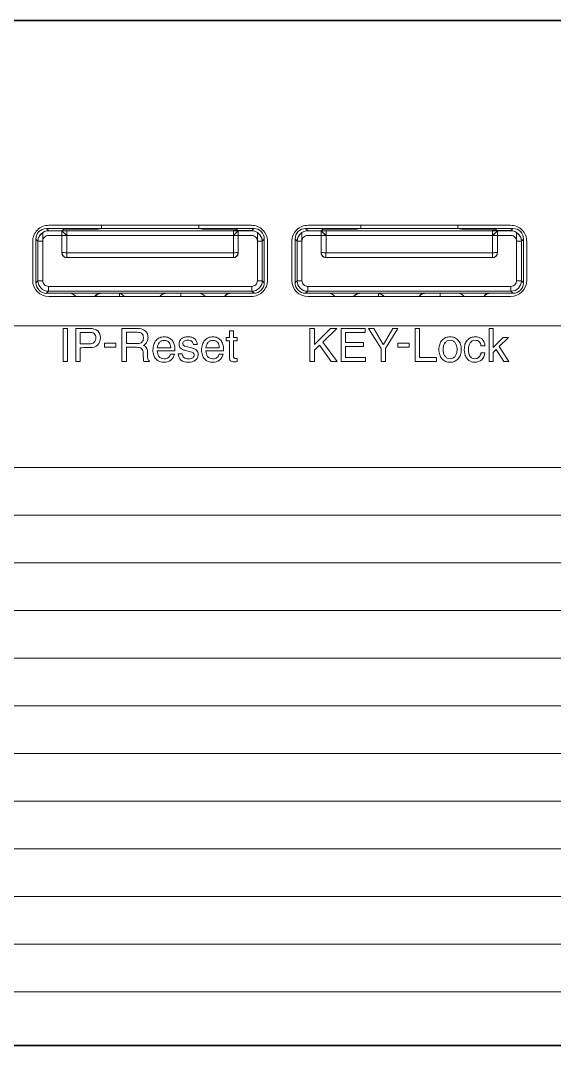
# Model space of a CAD drawing. Header units: millimetres. Extents: x -71336 to -33468, y -26189 to 22712.
# Drawn here: x -34185.9 to -34152.9, y -16503.1 to -16439.8 of the extents above; entities that cross this region are included whole.
import ezdxf

# ---------------------------------------------------------------- set-up
doc = ezdxf.new("R2010")
doc.units = ezdxf.units.MM
doc.layers.add('PDF3_Geometry', color=7, linetype='Continuous')
doc.layers.add('SC - Equipment', color=7, linetype='Continuous', lineweight=13)
doc.layers.add('SC - Rack Layout - U-guides and centreline', color=5, linetype='Continuous', lineweight=13, plot=False)
doc.styles.add('ARIAL', font='arial.ttf')

# ---------------------------------------------------------------- blocks, each defined once
blk = doc.blocks.new('*U252')
at = {"layer": 'SC - Rack Layout - U-guides and centreline', "ltscale": 5}
blk.add_lwpolyline([(-300, 0), (300, 0)], dxfattribs=at)
blk = doc.blocks.new('*U253')
at = {"layer": 'SC - Rack Layout - U-guides and centreline', "color": 0, "linetype": 'ByBlock', "lineweight": -2, "transparency": 16777216}
for p in [(0, 44.45), (0, 0)]:
    blk.add_blockref('*U252', p, dxfattribs=at)
blk = doc.blocks.new('*U270')
at = {"layer": 'SC - Equipment'}
blk.add_line((-245.364, 50.8), (244.4623, 50.8), dxfattribs=at)
at = {"ltscale": 5, "style": 'ARIAL', "flags": 1}
blk.add_attdef('UNITS', (470.5, 46), '', height=9.73997, dxfattribs=at)
blk = doc.blocks.new('LG CVCA')
at = {"layer": 'PDF3_Geometry', "lineweight": 35}
blk.add_lwpolyline([(241.499, 1.638, -0.41475), (239.861, 0), (-239.861, 0, -0.414753), (-241.499, 1.638), (-241.499, 61.681, -0.414378), (-239.861, 63.319), (239.861, 63.319, -0.414374), (241.499, 61.681)], format="xyb", close=True, dxfattribs=at)
at = {"layer": 'PDF3_Geometry', "lineweight": 9}
for points in [[(113.647, 50.669), (126.15, 50.668, -0.414957), (127.151, 49.67), (127.151, 47.269, -0.41428), (126.15, 46.268), (113.648, 46.268, -0.413728), (112.65, 47.27), (112.65, 49.671, -0.414409)], [(143.15, 49.671), (143.149, 47.269, -0.413728), (142.152, 46.268), (129.649, 46.269, -0.413728), (128.651, 47.27), (128.651, 49.671, -0.414409), (129.649, 50.669), (142.151, 50.669, -0.414409)], [(115.305, 46.268, 0.239359), (114.905, 46.47, -0.237805)], [(118.302, 46.268, 0.235371), (117.899, 46.47, -0.239359)], [(123.296, 46.268, 0.237805), (122.893, 46.47, -0.240929)], [(124.816, 46.462, 0.191568), (124.493, 46.269, -0.238126)], [(131.303, 46.268, 0.238435), (130.907, 46.47, -0.235371)], [(136.822, 46.462, 0.19639), (136.502, 46.269, -0.237805)], [(139.295, 46.268, 0.239359), (138.895, 46.47, -0.236895)], [(140.814, 46.462, 0.192988), (140.495, 46.269, -0.241834)]]:
    blk.add_lwpolyline(points, format="xyb", close=True, dxfattribs=at)
for points in [[(116.901, 50.669), (116.901, 50.47)], [(122.899, 50.669), (122.899, 50.47)], [(132.9, 50.669), (132.9, 50.47)], [(138.898, 50.669), (138.898, 50.47)], [(114.758, 50.027), (114.457, 50.328), (114.547, 50.418)], [(114.46, 49), (114.46, 50.328), (125.341, 50.328)], [(114.46, 50.027), (125.341, 50.027)], [(114.758, 50.027), (114.687, 50.101), (114.62, 50.168), (114.559, 50.227)], [(114.742, 50.342), (114.758, 50.328)], [(116.901, 50.47), (116.77, 50.444)], [(122.899, 50.47), (123.027, 50.444)], [(123.319, 50.432), (124.95, 50.432)], [(124.95, 50.432), (123.319, 50.432)], [(125.25, 50.418), (125.34, 50.328), (125.039, 50.027)], [(125.18, 50.168), (125.113, 50.101), (125.039, 50.027)], [(125.34, 50.044), (125.34, 50.029), (125.34, 50.027)], [(126.175, 50.043), (125.34, 50.043)], [(130.459, 50.043), (129.627, 50.043)], [(130.475, 50.31), (130.458, 50.328)], [(130.76, 50.027), (130.459, 50.328), (130.549, 50.418)], [(130.459, 50.044), (130.459, 50.029), (130.459, 50.027)], [(130.459, 50.027), (141.34, 50.027)], [(130.507, 50.277), (130.474, 50.311)], [(130.759, 50.027), (130.686, 50.101), (130.619, 50.168), (130.558, 50.227)], [(130.74, 50.342), (130.76, 50.328)], [(132.9, 50.47), (132.772, 50.444)], [(138.898, 50.47), (139.029, 50.444)], [(139.32, 50.432), (140.952, 50.432)], [(140.952, 50.432), (139.32, 50.432)], [(141.249, 50.418), (141.339, 50.328), (141.041, 50.027)], [(141.179, 50.168), (141.112, 50.101), (141.041, 50.027)], [(142.177, 50.043), (141.338, 50.043)], [(141.339, 50.044), (141.339, 50.029), (141.339, 50.027)], [(142.302, 50.47), (142.161, 50.328)], [(112.848, 47.118), (112.848, 49.819), (112.976, 49.693)], [(114.457, 49), (114.46, 49)], [(114.758, 48.858), (114.758, 48.971)], [(125.043, 48.858), (125.043, 48.762)], [(125.34, 49), (125.34, 49)], [(130.459, 49), (130.459, 49)], [(130.757, 48.763), (130.757, 48.858)], [(141.045, 48.858), (141.045, 48.762)], [(141.339, 49), (141.339, 49)], [(125.049, 48.669), (125.049, 48.671)], [(118.002, 46.443), (118.002, 46.269)], [(121.799, 46.268), (121.799, 46.47)], [(137.801, 46.268), (137.801, 46.47)], [(114.531, 44.29), (114.809, 44.29)], [(114.531, 42.25), (114.531, 44.289)], [(114.809, 44.29), (114.809, 42.25)], [(116.201, 44.29), (115.308, 44.29)], [(115.308, 44.29), (115.308, 42.25)], [(116.13, 44.054), (115.586, 44.054), (115.586, 43.345)], [(119.108, 44.29), (118.155, 44.29), (118.155, 42.25)], [(119.096, 44.058), (118.434, 44.058)], [(124.793, 43.735), (124.588, 43.735), (124.588, 43.531)], [(124.793, 44.152), (124.793, 43.734)], [(125.043, 44.152), (124.794, 44.152)], [(125.279, 43.735), (125.042, 43.735)], [(125.043, 43.735), (125.043, 44.152)], [(125.279, 43.531), (125.279, 43.735)], [(129.768, 44.29), (130.043, 44.29)], [(129.768, 42.25), (129.768, 44.289)], [(130.043, 44.29), (130.043, 43.3)], [(130.043, 43.3), (131.037, 44.289)], [(131.422, 44.29), (130.555, 43.458)], [(131.038, 44.29), (131.421, 44.29)], [(131.694, 44.29), (133.184, 44.29)], [(131.694, 42.25), (131.694, 44.289)], [(133.184, 44.047), (131.969, 44.047)], [(131.969, 44.047), (131.969, 43.423)], [(133.184, 44.29), (133.184, 44.047)], [(134.157, 43.064), (133.385, 44.289)], [(133.386, 44.29), (133.709, 44.29)], [(133.709, 44.29), (134.294, 43.3)], [(134.298, 43.3), (134.882, 44.289)], [(135.203, 44.29), (134.432, 43.061)], [(134.883, 44.29), (135.203, 44.29)], [(136.262, 44.29), (136.54, 44.29)], [(136.262, 42.25), (136.262, 44.289)], [(136.54, 44.29), (136.54, 42.493)], [(140.824, 44.29), (141.073, 44.29)], [(140.824, 42.25), (140.824, 44.289)], [(141.073, 44.29), (141.073, 43.114)], [(141.073, 43.114), (141.701, 43.735)], [(142.02, 43.735), (141.454, 43.184)], [(141.7, 43.735), (142.02, 43.735)], [(115.586, 43.346), (116.13, 43.346)], [(117.781, 43.132), (117.086, 43.132)], [(117.087, 43.389), (117.781, 43.389)], [(117.087, 43.132), (117.087, 43.389)], [(117.781, 43.389), (117.781, 43.132)], [(118.433, 43.13), (118.433, 42.25)], [(119.089, 43.13), (118.434, 43.13)], [(120.343, 43.106), (121.169, 43.106)], [(123.347, 43.106), (124.173, 43.106)], [(124.588, 43.531), (124.793, 43.531), (124.793, 42.552)], [(125.043, 42.552), (125.043, 43.532)], [(125.043, 43.531), (125.28, 43.531)], [(130.35, 43.258), (130.044, 42.961)], [(131.076, 42.25), (130.351, 43.258)], [(130.555, 43.458), (131.438, 42.251)], [(133.079, 43.178), (131.968, 43.178)], [(131.969, 43.423), (133.079, 43.423)], [(131.969, 43.178), (131.969, 42.493), (133.2, 42.493)], [(133.079, 43.423), (133.079, 43.179)], [(134.432, 42.25), (134.157, 42.25), (134.157, 43.064)], [(134.432, 43.061), (134.432, 42.25)], [(135.894, 43.132), (135.196, 43.132)], [(135.197, 43.389), (135.894, 43.389)], [(135.197, 43.132), (135.197, 43.389)], [(135.894, 43.389), (135.894, 43.132)], [(140.325, 43.229), (140.567, 43.229)], [(141.454, 43.184), (142.055, 42.251)], [(119.467, 42.777), (119.477, 42.616)], [(119.739, 42.868), (119.748, 42.494)], [(120.343, 42.904), (121.428, 42.904)], [(121.402, 42.709), (121.156, 42.709)], [(121.428, 42.904), (121.431, 42.993)], [(121.876, 42.724), (121.637, 42.724)], [(123.347, 42.904), (124.432, 42.904)], [(124.432, 42.904), (124.435, 42.993)], [(125.279, 42.442), (125.189, 42.442)], [(130.043, 42.962), (130.043, 42.249)], [(133.2, 42.493), (133.2, 42.251)], [(136.54, 42.493), (137.574, 42.493)], [(137.574, 42.493), (137.574, 42.251)], [(140.568, 42.784), (140.325, 42.784)], [(141.272, 43.005), (141.073, 42.814)], [(141.073, 42.813), (141.073, 42.25)], [(141.729, 42.25), (141.272, 43.005)], [(114.809, 42.25), (114.53, 42.25)], [(115.586, 42.25), (115.308, 42.25)], [(118.433, 42.25), (118.155, 42.25)], [(119.854, 42.25), (119.515, 42.25)], [(119.854, 42.295), (119.854, 42.251)], [(130.043, 42.25), (129.768, 42.25)], [(131.438, 42.25), (131.076, 42.25)], [(133.2, 42.25), (131.694, 42.25)], [(137.574, 42.25), (136.262, 42.25)], [(141.073, 42.25), (140.824, 42.25)], [(142.055, 42.25), (141.73, 42.25)]]:
    blk.add_lwpolyline(points, dxfattribs=at)
for points in [[(113.273, 49.693), (112.975, 49.693, -0.40983), (113.641, 50.328), (114.474, 50.311), (114.473, 50.31), (114.457, 50.328), (114.457, 49)], [(113.053, 49.975, -0.114269), (113.273, 50.216), (113.273, 47.244), (112.976, 47.244, 0.411326), (113.625, 46.594), (113.625, 46.895), (126.175, 46.895), (126.175, 46.594, 0.406801), (126.825, 47.244), (126.524, 47.244), (126.524, 50.215, -0.114269), (126.745, 49.975)], [(114.46, 50.027), (114.457, 50.029), (114.457, 50.043), (113.625, 50.043, 0.194788), (113.38, 49.942)], [(126.159, 50.328), (126.299, 50.47), (113.5, 50.47), (113.625, 50.342), (114.758, 50.328), (114.758, 48.97), (125.039, 48.97, -0.011721), (125.155, 48.976, -0.01567), (125.247, 48.984)], [(125.039, 48.97), (125.039, 50.328), (125.056, 50.342), (126.176, 50.342, -0.14853), (126.524, 50.216)], [(126.422, 49.94, -0.191944), (126.524, 49.693), (126.825, 49.693, 0.407896), (126.159, 50.328), (125.34, 50.328), (125.324, 50.31), (125.289, 50.277)], [(126.3, 50.47, -0.194854), (126.76, 50.279, -0.192737), (126.949, 49.819), (126.825, 49.693), (126.825, 47.244), (126.949, 47.118), (126.949, 49.819)], [(128.853, 49.825, -0.410272), (129.499, 50.47), (129.627, 50.342), (130.759, 50.328), (130.759, 48.97), (141.041, 48.97, -0.010833), (141.154, 48.976)], [(129.64, 50.328, 0.145722), (129.275, 50.216), (129.275, 47.244), (128.977, 47.244, 0.196561), (129.166, 46.787)], [(129.275, 49.693), (128.977, 49.693, -0.40983), (129.64, 50.328), (130.459, 50.328), (141.34, 50.328)], [(129.502, 50.47), (142.301, 50.47, -0.192974), (142.762, 50.279, -0.192737), (142.951, 49.819), (142.951, 47.118), (142.823, 47.244), (142.823, 49.693), (142.951, 49.819)], [(141.041, 48.97), (141.041, 50.328), (141.054, 50.342), (142.178, 50.342, -0.149762), (142.523, 50.216)], [(142.523, 49.693), (142.824, 49.693, 0.408381), (142.161, 50.328), (141.339, 50.328), (141.326, 50.31), (141.291, 50.277)], [(142.747, 49.975, 0.118971), (142.523, 50.215), (142.523, 47.244), (142.824, 47.244, -0.405653), (142.177, 46.594), (142.177, 46.895)], [(112.976, 49.693), (112.976, 47.244), (112.848, 47.118, 0.409037), (113.503, 46.464)], [(128.85, 47.118), (128.85, 49.819), (128.977, 49.693, -0.117314), (129.055, 49.975)], [(128.978, 49.693), (128.978, 47.244), (128.85, 47.118, 0.195439), (129.041, 46.659)], [(114.655, 48.686), (114.633, 48.699, 0.116213), (114.748, 48.671), (114.748, 48.669), (125.049, 48.671), (114.755, 48.697), (114.755, 48.763)], [(130.759, 48.97, 0.010991), (130.648, 48.976, 0.012621), (130.551, 48.985)], [(141.048, 48.671), (141.048, 48.671), (130.75, 48.671), (130.75, 48.669), (141.048, 48.669, 0.106658), (141.167, 48.697, 0.113061), (141.262, 48.774)], [(126.3, 46.47), (126.175, 46.595), (113.625, 46.595), (113.5, 46.47), (126.299, 46.47, 0.192158), (126.761, 46.659, 0.189869), (126.949, 47.119)], [(142.302, 46.47), (142.177, 46.595), (129.627, 46.595), (129.499, 46.47), (142.301, 46.47, 0.190301), (142.763, 46.659, 0.189869), (142.951, 47.119)], [(129.627, 46.594), (129.627, 46.895), (142.177, 46.895, 0.411232), (142.52, 47.239)], [(120.673, 46.415, 0.115294), (120.501, 46.268, -0.239359), (120.858, 46.47)], [(132.462, 46.268, -0.235371), (132.865, 46.468, 0.085428), (132.676, 46.415, 0.105243), (132.462, 46.268)], [(133.898, 46.47, -0.237805), (134.339, 46.268, 0.238435), (134, 46.443), (134, 46.269)], [(119.285, 43.39, -0.0712), (119.118, 43.367), (118.433, 43.366), (118.433, 44.058)], [(120.49, 43.725, 0.112943), (120.267, 43.558, 0.067044), (120.184, 43.437, 0.058387), (120.123, 43.298)], [(123.494, 43.725, 0.112943), (123.271, 43.558, 0.067044), (123.188, 43.437)], [(138.924, 43.559, 0.112512), (138.699, 43.726, 0.062924), (138.565, 43.765, 0.104338), (138.279, 43.765, 0.0597), (138.139, 43.726)], [(139.97, 43.779, 0.095033), (139.701, 43.729, 0.114854), (139.48, 43.566, 0.099644), (139.339, 43.318, 0.042961), (139.307, 43.165)], [(116.201, 43.109), (116.015, 43.109, 0.005725), (115.586, 43.106), (115.586, 42.251)], [(119.547, 43.228), (119.499, 43.251, 0.040993), (119.595, 43.317, 0.117263), (119.726, 43.499)], [(120.676, 43.548, 0.044118), (120.592, 43.52, 0.112762), (120.455, 43.409)], [(121.693, 43.424, 0.036216), (121.685, 43.326), (121.685, 43.286)], [(122.461, 43.09), (122.202, 43.151, -0.016405), (122.064, 43.192)], [(122.359, 43.55, 0.061524), (122.236, 43.565, 0.055217), (122.102, 43.55)], [(122.477, 43.497, -0.194203), (122.579, 43.304), (122.814, 43.304)], [(123.68, 43.548, 0.044118), (123.596, 43.52, 0.112762), (123.458, 43.409)], [(137.779, 43.313, 0.036106), (137.739, 43.161, 0.059322), (137.739, 42.835)], [(139.1, 42.824, 0.029451), (139.11, 42.993, 0.031058), (139.1, 43.16)], [(121.892, 42.992, 0.047669), (122.071, 42.935), (122.33, 42.873)], [(122.528, 42.488, 0.132466), (122.592, 42.566, 0.11777), (122.618, 42.674)], [(124.409, 42.709), (124.16, 42.709, -0.180998), (124.029, 42.504)], [(125.091, 42.233, 0.039716), (125.279, 42.25), (125.279, 42.442)], [(137.779, 42.674, 0.096905), (137.919, 42.425, 0.11296), (138.14, 42.262)]]:
    blk.add_lwpolyline(points, format="xyb", dxfattribs=at)
for points in [[(114.847, 50.432), (116.482, 50.432)], [(125.34, 49), (125.34, 50.328)], [(130.459, 49), (130.459, 50.328)], [(130.846, 50.432), (132.481, 50.432)], [(141.339, 49), (141.339, 50.328)]]:
    blk.add_lwpolyline(points, close=True, dxfattribs=at)
at = {"layer": 'PDF3_Geometry', "lineweight": 18}
for points in [[(-206.85, 35.699), (206.923, 35.699)], [(-206.85, 32.755), (206.923, 32.755)], [(-206.85, 29.81), (206.923, 29.81)], [(-206.85, 26.867), (206.923, 26.867)], [(-206.85, 23.924), (206.923, 23.924)], [(-206.85, 20.979), (206.923, 20.979)], [(-206.85, 18.036), (206.923, 18.036)], [(-206.85, 15.092), (206.923, 15.092)], [(-206.85, 12.148), (206.923, 12.148)], [(-206.85, 9.205), (206.923, 9.205)], [(-207.033, 6.26), (207.105, 6.26)], [(-221.653, 3.317), (221.502, 3.317)]]:
    blk.add_lwpolyline(points, dxfattribs=at)
at = {"layer": 'PDF3_Geometry', "lineweight": 9}
for centre, radius, start, end in [((113.507, 49.806), 0.664, 90.5531, 179.33444), ((115.138, 49.122), 0.702, 200.38152, 204.57735), ((114.456, 47.225), 1.762, 83.68438, 86.94382), ((124.93, 49), 0.41, 347.43488, 0.11346), ((130.869, 49), 0.41, 179.88654, 192.56512), ((140.929, 49), 0.41, 347.43488, 0.11346), ((114.743, 48.95), 0.277, 251.59105, 256.51816), ((125.697, 47.605), 1.214, 114.52501, 117.01364), ((130.449, 48.316), 0.424, 60.66768, 67.79366), ((141.082, 48.683), 0.0362, 158.76069, 201.23931), ((141.695, 47.605), 1.214, 114.52502, 117.01364), ((113.629, 47.256), 0.361, 225.94631, 269.40798), ((126.173, 47.248), 0.353, 270.32776, 314.58612), ((129.628, 47.248), 0.353, 180.60803, 225.33042), ((116.864, 45.969), 0.5, 89.81155, 143.31856), ((119.331, 43.818), 0.429, 21.78693, 50.90799), ((122.163, 43.275), 0.498, 95.07843, 108.18884), ((121.7, 42.961), 1.623, 173.69149, 179.94885), ((120.817, 43.231), 0.318, 38.08562, 66.99327), ((120.704, 43.116), 0.707, 16.07284, 39.13512), ((122.1, 43.336), 0.417, 129.68233, 154.92919), ((123.732, 43.065), 0.645, 158.8133, 173.39235), ((123.82, 43.231), 0.318, 38.08562, 80.18024), ((123.593, 43.046), 0.841, 18.45516, 37.9228), ((138.346, 43.167), 0.581, 137.23379, 151.38609), ((139.457, 42.977), 1.467, 174.55212, 179.42231), ((138.417, 43.147), 0.419, 64.46108, 115.76496), ((137.383, 42.978), 1.467, 0.57769, 5.44788), ((122.492, 42.698), 0.373, 21.52775, 41.40053), ((123.732, 42.841), 0.638, 197.65717, 222.51114), ((138.421, 42.85), 0.428, 245.24575, 294.26657), ((138.449, 42.833), 0.623, 293.8099, 319.10452), ((138.201, 42.932), 0.641, 326.34358, 344.30269), ((140.267, 42.94), 0.966, 186.93246, 196.16093), ((139.936, 42.817), 0.61, 207.38126, 244.02928), ((139.932, 42.763), 0.338, 215.45429, 243.4674), ((125.158, 42.916), 0.677, 275.10632, 280.28579)]:
    blk.add_arc(centre, radius, start, end, dxfattribs=at)
for points in [[(113.641, 50.328), (113.51, 50.328), (113.386, 50.289), (113.273, 50.217)], [(114.847, 50.432), (114.687, 50.432), (114.556, 50.427), (114.546, 50.417)], [(114.847, 50.432), (114.687, 50.432), (114.556, 50.427), (114.546, 50.417)], [(116.482, 50.432), (116.62, 50.432), (116.734, 50.437), (116.77, 50.445)], [(116.482, 50.432), (116.62, 50.432), (116.734, 50.437), (116.77, 50.445)], [(123.027, 50.445), (123.062, 50.436), (123.185, 50.432), (123.319, 50.432)], [(123.027, 50.445), (123.062, 50.436), (123.185, 50.432), (123.319, 50.432)], [(125.251, 50.417), (125.244, 50.427), (125.11, 50.432), (124.949, 50.432)], [(125.251, 50.417), (125.244, 50.427), (125.11, 50.432), (124.949, 50.432)], [(126.422, 49.94), (126.354, 50.004), (126.265, 50.043), (126.175, 50.043)], [(129.055, 49.975), (129.105, 50.071), (129.186, 50.153), (129.276, 50.215)], [(129.627, 50.043), (129.537, 50.043), (129.442, 50.006), (129.381, 49.942)], [(130.846, 50.432), (130.685, 50.432), (130.554, 50.427), (130.548, 50.417)], [(130.846, 50.432), (130.685, 50.432), (130.554, 50.427), (130.548, 50.417)], [(132.481, 50.432), (132.618, 50.432), (132.736, 50.437), (132.772, 50.445)], [(132.481, 50.432), (132.618, 50.432), (132.736, 50.437), (132.772, 50.445)], [(139.029, 50.445), (139.064, 50.436), (139.183, 50.432), (139.321, 50.432)], [(139.029, 50.445), (139.064, 50.436), (139.183, 50.432), (139.321, 50.432)], [(141.249, 50.417), (141.243, 50.427), (141.112, 50.432), (140.951, 50.432)], [(141.249, 50.417), (141.243, 50.427), (141.112, 50.432), (140.951, 50.432)], [(142.421, 49.94), (142.356, 50.004), (142.264, 50.043), (142.177, 50.043)], [(112.976, 49.693), (112.979, 49.791), (113.009, 49.888), (113.053, 49.975)], [(113.38, 49.942), (113.316, 49.874), (113.273, 49.783), (113.273, 49.693)], [(126.745, 49.975), (126.793, 49.888), (126.822, 49.79), (126.825, 49.693)], [(129.381, 49.942), (129.314, 49.874), (129.275, 49.783), (129.275, 49.693)], [(142.523, 49.693), (142.523, 49.783), (142.488, 49.875), (142.421, 49.94)], [(142.747, 49.975), (142.791, 49.888), (142.821, 49.79), (142.824, 49.693)], [(114.457, 49), (114.457, 48.969), (114.46, 48.94), (114.47, 48.91)], [(114.457, 49), (114.457, 48.817), (114.588, 48.669), (114.749, 48.669)], [(114.54, 48.774), (114.486, 48.838), (114.46, 48.92), (114.46, 49)], [(114.486, 48.993), (114.479, 48.994), (114.473, 48.994), (114.469, 48.998)], [(114.47, 48.911), (114.473, 48.899), (114.476, 48.886), (114.48, 48.876)], [(114.515, 48.99), (114.505, 48.991), (114.496, 48.991), (114.486, 48.993)], [(114.499, 48.829), (114.508, 48.816), (114.515, 48.805), (114.525, 48.795)], [(114.55, 48.985), (114.54, 48.988), (114.527, 48.988), (114.515, 48.99)], [(114.524, 48.794), (114.531, 48.782), (114.541, 48.769), (114.547, 48.76)], [(114.633, 48.699), (114.597, 48.715), (114.566, 48.743), (114.54, 48.774)], [(114.547, 48.76), (114.56, 48.751), (114.57, 48.741), (114.579, 48.731)], [(114.758, 48.97), (114.723, 48.973), (114.684, 48.975), (114.65, 48.976)], [(114.755, 48.763), (114.758, 48.794), (114.758, 48.828), (114.758, 48.858)], [(125.039, 48.97), (125.039, 48.932), (125.043, 48.895), (125.043, 48.858)], [(125.043, 48.762), (125.043, 48.741), (125.049, 48.719), (125.046, 48.696)], [(125.049, 48.669), (125.213, 48.669), (125.341, 48.817), (125.341, 49)], [(125.263, 48.774), (125.235, 48.743), (125.206, 48.715), (125.165, 48.697)], [(125.219, 48.732), (125.232, 48.74), (125.242, 48.751), (125.251, 48.761)], [(125.286, 48.989), (125.273, 48.987), (125.26, 48.987), (125.247, 48.984)], [(125.251, 48.76), (125.26, 48.77), (125.27, 48.783), (125.28, 48.795)], [(125.34, 49), (125.34, 48.92), (125.314, 48.837), (125.263, 48.774)], [(125.279, 48.794), (125.286, 48.804), (125.296, 48.817), (125.299, 48.828)], [(125.314, 48.992), (125.306, 48.991), (125.296, 48.991), (125.286, 48.989)], [(125.299, 48.829), (125.308, 48.846), (125.315, 48.86), (125.322, 48.877)], [(125.34, 49), (125.324, 48.994), (125.317, 48.994), (125.314, 48.992)], [(125.321, 48.877), (125.324, 48.887), (125.328, 48.9), (125.331, 48.912)], [(130.539, 48.774), (130.488, 48.838), (130.462, 48.92), (130.458, 49)], [(130.459, 49), (130.459, 48.817), (130.59, 48.669), (130.75, 48.669)], [(130.488, 48.993), (130.481, 48.994), (130.474, 48.994), (130.468, 48.998)], [(130.468, 48.911), (130.472, 48.899), (130.475, 48.886), (130.481, 48.876)], [(130.481, 48.877), (130.484, 48.859), (130.491, 48.844), (130.501, 48.83)], [(130.517, 48.99), (130.507, 48.991), (130.497, 48.991), (130.488, 48.993)], [(130.5, 48.829), (130.507, 48.816), (130.517, 48.805), (130.523, 48.795)], [(130.551, 48.985), (130.538, 48.988), (130.525, 48.988), (130.517, 48.99)], [(130.523, 48.794), (130.533, 48.782), (130.539, 48.769), (130.546, 48.76)], [(130.632, 48.699), (130.596, 48.715), (130.565, 48.743), (130.539, 48.774)], [(130.545, 48.76), (130.558, 48.751), (130.571, 48.741), (130.58, 48.731)], [(130.753, 48.697), (130.753, 48.718), (130.753, 48.741), (130.757, 48.763)], [(130.757, 48.858), (130.757, 48.895), (130.757, 48.931), (130.76, 48.971)], [(141.041, 48.97), (141.041, 48.932), (141.045, 48.895), (141.045, 48.858)], [(141.045, 48.762), (141.045, 48.741), (141.048, 48.719), (141.048, 48.696)], [(141.048, 48.669), (141.212, 48.669), (141.339, 48.817), (141.339, 49)], [(141.246, 48.984), (141.214, 48.982), (141.185, 48.979), (141.154, 48.976)], [(141.22, 48.732), (141.23, 48.74), (141.243, 48.751), (141.25, 48.761)], [(141.285, 48.989), (141.272, 48.987), (141.259, 48.987), (141.246, 48.984)], [(141.249, 48.76), (141.262, 48.77), (141.272, 48.783), (141.279, 48.795)], [(141.339, 49), (141.339, 48.92), (141.313, 48.837), (141.262, 48.774)], [(141.278, 48.794), (141.285, 48.804), (141.294, 48.817), (141.301, 48.828)], [(141.313, 48.992), (141.306, 48.991), (141.295, 48.991), (141.285, 48.989)], [(141.301, 48.829), (141.307, 48.846), (141.317, 48.86), (141.32, 48.877)], [(141.339, 49), (141.326, 48.994), (141.319, 48.994), (141.313, 48.992)], [(141.32, 48.877), (141.326, 48.887), (141.33, 48.9), (141.33, 48.912)], [(114.579, 48.732), (114.588, 48.723), (114.598, 48.717), (114.611, 48.709)], [(114.678, 48.68), (114.704, 48.672), (114.725, 48.669), (114.748, 48.669)], [(114.748, 48.671), (114.755, 48.679), (114.755, 48.689), (114.755, 48.697)], [(125.046, 48.696), (125.046, 48.688), (125.043, 48.678), (125.049, 48.67)], [(125.165, 48.697), (125.129, 48.681), (125.091, 48.671), (125.049, 48.671)], [(125.123, 48.68), (125.1, 48.672), (125.072, 48.669), (125.049, 48.669)], [(125.123, 48.68), (125.1, 48.672), (125.072, 48.669), (125.049, 48.669)], [(125.123, 48.68), (125.129, 48.682), (125.139, 48.684), (125.146, 48.687)], [(125.193, 48.709), (125.2, 48.717), (125.21, 48.724), (125.219, 48.732)], [(130.58, 48.732), (130.59, 48.723), (130.6, 48.717), (130.61, 48.709)], [(130.75, 48.671), (130.712, 48.671), (130.67, 48.681), (130.632, 48.699)], [(130.657, 48.687), (130.664, 48.684), (130.67, 48.682), (130.68, 48.68)], [(130.68, 48.68), (130.702, 48.672), (130.727, 48.669), (130.75, 48.669)], [(130.75, 48.671), (130.753, 48.679), (130.753, 48.689), (130.753, 48.697)], [(141.121, 48.68), (141.098, 48.672), (141.074, 48.669), (141.048, 48.669)], [(141.121, 48.68), (141.098, 48.672), (141.074, 48.669), (141.048, 48.669)], [(141.121, 48.68), (141.131, 48.682), (141.138, 48.684), (141.144, 48.687)], [(141.192, 48.709), (141.202, 48.717), (141.211, 48.724), (141.221, 48.732)], [(113.273, 47.244), (113.273, 47.154), (113.314, 47.064), (113.378, 46.997)], [(126.421, 46.997), (126.485, 47.064), (126.524, 47.154), (126.524, 47.244)], [(129.38, 46.997), (129.442, 46.933), (129.537, 46.895), (129.627, 46.895)], [(116.677, 46.415), (116.61, 46.381), (116.553, 46.329), (116.507, 46.268)], [(116.828, 46.462), (116.777, 46.454), (116.726, 46.437), (116.677, 46.416)], [(116.866, 46.468), (116.849, 46.467), (116.836, 46.463), (116.828, 46.462)], [(116.904, 46.47), (116.891, 46.47), (116.875, 46.468), (116.867, 46.468)], [(120.823, 46.462), (120.769, 46.454), (120.722, 46.437), (120.672, 46.416)], [(120.9, 46.47), (120.87, 46.47), (120.846, 46.468), (120.823, 46.462)], [(124.854, 46.468), (124.841, 46.467), (124.828, 46.463), (124.816, 46.462)], [(124.896, 46.47), (124.879, 46.47), (124.869, 46.468), (124.855, 46.468)], [(129.041, 46.659), (129.159, 46.538), (129.333, 46.469), (129.498, 46.469)], [(129.166, 46.787), (129.284, 46.664), (129.461, 46.595), (129.626, 46.595)], [(132.903, 46.47), (132.893, 46.47), (132.877, 46.468), (132.865, 46.468)], [(136.86, 46.468), (136.844, 46.467), (136.834, 46.463), (136.822, 46.462)], [(136.899, 46.47), (136.886, 46.47), (136.872, 46.468), (136.861, 46.468)], [(140.856, 46.468), (140.839, 46.467), (140.83, 46.463), (140.815, 46.462)], [(140.894, 46.47), (140.881, 46.47), (140.868, 46.468), (140.857, 46.468)], [(116.448, 43.974), (116.371, 44.046), (116.243, 44.054), (116.13, 44.054)], [(116.667, 44.143), (116.546, 44.252), (116.364, 44.29), (116.2, 44.29)], [(116.446, 43.438), (116.52, 43.506), (116.549, 43.621), (116.549, 43.721)], [(116.549, 43.722), (116.549, 43.814), (116.515, 43.915), (116.448, 43.974)], [(116.834, 43.728), (116.834, 43.877), (116.777, 44.038), (116.667, 44.143)], [(116.667, 43.275), (116.78, 43.388), (116.834, 43.566), (116.834, 43.728)], [(119.272, 44.038), (119.215, 44.055), (119.156, 44.058), (119.095, 44.058)], [(119.108, 44.29), (119.279, 44.29), (119.474, 44.26), (119.601, 44.15)], [(119.393, 43.976), (119.357, 44.009), (119.316, 44.025), (119.272, 44.038)], [(119.464, 43.871), (119.447, 43.912), (119.424, 43.948), (119.393, 43.976)], [(119.48, 43.801), (119.477, 43.824), (119.473, 43.848), (119.464, 43.871)], [(119.487, 43.719), (119.487, 43.745), (119.483, 43.773), (119.48, 43.801)], [(119.48, 43.632), (119.487, 43.663), (119.487, 43.689), (119.487, 43.719)], [(119.729, 43.977), (119.746, 43.939), (119.752, 43.903), (119.76, 43.865)], [(119.76, 43.865), (119.767, 43.823), (119.773, 43.779), (119.773, 43.736)], [(119.773, 43.736), (119.773, 43.693), (119.767, 43.652), (119.76, 43.61)], [(120.778, 43.779), (120.682, 43.779), (120.58, 43.763), (120.49, 43.725)], [(121.044, 43.725), (120.964, 43.764), (120.868, 43.779), (120.779, 43.779)], [(121.252, 43.562), (121.193, 43.631), (121.125, 43.689), (121.044, 43.725)], [(122.007, 43.748), (121.947, 43.728), (121.883, 43.699), (121.834, 43.656)], [(122.237, 43.779), (122.199, 43.779), (122.158, 43.778), (122.119, 43.771)], [(122.363, 43.771), (122.32, 43.778), (122.279, 43.779), (122.237, 43.779)], [(122.471, 43.748), (122.433, 43.76), (122.397, 43.765), (122.363, 43.771)], [(122.653, 43.653), (122.599, 43.697), (122.535, 43.728), (122.471, 43.748)], [(123.782, 43.779), (123.686, 43.779), (123.584, 43.763), (123.494, 43.725)], [(124.048, 43.725), (123.965, 43.764), (123.875, 43.779), (123.783, 43.779)], [(124.256, 43.562), (124.197, 43.631), (124.129, 43.689), (124.048, 43.725)], [(138.139, 43.726), (138.057, 43.69), (137.983, 43.632), (137.92, 43.562)], [(140.095, 43.77), (140.054, 43.778), (140.011, 43.779), (139.97, 43.779)], [(140.209, 43.742), (140.175, 43.755), (140.135, 43.763), (140.095, 43.77)], [(140.396, 43.632), (140.343, 43.683), (140.28, 43.719), (140.209, 43.742)], [(116.13, 43.346), (116.242, 43.346), (116.369, 43.364), (116.446, 43.438)], [(116.201, 43.109), (116.368, 43.109), (116.549, 43.158), (116.667, 43.275)], [(119.373, 43.047), (119.306, 43.114), (119.188, 43.13), (119.09, 43.13)], [(119.285, 43.39), (119.326, 43.401), (119.367, 43.422), (119.396, 43.452)], [(119.396, 43.452), (119.428, 43.48), (119.451, 43.521), (119.464, 43.56)], [(119.464, 43.56), (119.473, 43.585), (119.477, 43.609), (119.48, 43.632)], [(119.547, 43.228), (119.634, 43.178), (119.697, 43.085), (119.722, 42.985)], [(119.76, 43.61), (119.752, 43.571), (119.742, 43.533), (119.726, 43.499)], [(120.123, 43.298), (120.107, 43.247), (120.097, 43.195), (120.087, 43.139)], [(120.455, 43.409), (120.384, 43.322), (120.353, 43.212), (120.343, 43.106)], [(120.769, 43.556), (120.736, 43.556), (120.705, 43.551), (120.676, 43.548)], [(120.862, 43.548), (120.83, 43.551), (120.797, 43.556), (120.769, 43.556)], [(120.941, 43.524), (120.917, 43.535), (120.887, 43.543), (120.862, 43.548)], [(121.169, 43.106), (121.162, 43.219), (121.136, 43.34), (121.067, 43.427)], [(121.431, 42.992), (121.431, 43.099), (121.418, 43.21), (121.383, 43.312)], [(121.684, 43.287), (121.687, 43.251), (121.694, 43.215), (121.707, 43.18)], [(121.722, 43.512), (121.709, 43.481), (121.699, 43.453), (121.693, 43.424)], [(121.707, 43.18), (121.718, 43.141), (121.744, 43.105), (121.774, 43.075)], [(121.774, 43.075), (121.805, 43.041), (121.847, 43.015), (121.892, 42.992)], [(121.917, 43.352), (121.917, 43.383), (121.927, 43.416), (121.94, 43.444)], [(121.933, 43.282), (121.924, 43.303), (121.917, 43.328), (121.917, 43.352)], [(121.978, 43.233), (121.96, 43.246), (121.943, 43.262), (121.933, 43.282)], [(121.94, 43.444), (121.953, 43.47), (121.978, 43.493), (122, 43.511)], [(122.064, 43.192), (122.032, 43.202), (122, 43.213), (121.978, 43.233)], [(122, 43.511), (122.032, 43.531), (122.068, 43.542), (122.102, 43.55)], [(122.359, 43.551), (122.362, 43.549), (122.369, 43.549), (122.375, 43.547)], [(122.375, 43.547), (122.409, 43.537), (122.449, 43.519), (122.477, 43.497)], [(122.649, 43.028), (122.589, 43.055), (122.521, 43.075), (122.461, 43.09)], [(122.813, 43.304), (122.81, 43.432), (122.749, 43.568), (122.653, 43.653)], [(123.091, 43.139), (123.085, 43.08), (123.078, 43.019), (123.078, 42.962)], [(123.188, 43.437), (123.165, 43.393), (123.142, 43.345), (123.131, 43.298)], [(123.458, 43.409), (123.388, 43.322), (123.357, 43.212), (123.347, 43.106)], [(123.773, 43.556), (123.74, 43.556), (123.709, 43.551), (123.68, 43.548)], [(123.866, 43.548), (123.833, 43.551), (123.804, 43.556), (123.773, 43.556)], [(124.173, 43.106), (124.166, 43.219), (124.143, 43.34), (124.071, 43.427)], [(124.435, 42.992), (124.435, 43.099), (124.422, 43.21), (124.391, 43.312)], [(137.836, 43.446), (137.813, 43.405), (137.795, 43.36), (137.779, 43.313)], [(138.018, 43.228), (138.008, 43.194), (138.003, 43.158), (137.996, 43.117)], [(138.105, 43.41), (138.07, 43.361), (138.041, 43.299), (138.018, 43.228)], [(138.242, 43.525), (138.188, 43.499), (138.144, 43.459), (138.104, 43.41)], [(138.735, 43.409), (138.694, 43.459), (138.648, 43.499), (138.597, 43.525)], [(138.818, 43.227), (138.799, 43.297), (138.769, 43.361), (138.735, 43.409)], [(138.843, 43.117), (138.836, 43.156), (138.832, 43.194), (138.818, 43.227)], [(139.003, 43.445), (138.977, 43.486), (138.953, 43.525), (138.923, 43.558)], [(139.064, 43.312), (139.044, 43.36), (139.026, 43.406), (139.003, 43.445)], [(139.1, 43.16), (139.09, 43.214), (139.08, 43.265), (139.064, 43.312)], [(139.307, 43.165), (139.302, 43.108), (139.295, 43.052), (139.295, 42.992)], [(139.557, 42.992), (139.557, 43.138), (139.58, 43.294), (139.665, 43.413)], [(139.665, 43.413), (139.698, 43.459), (139.739, 43.5), (139.791, 43.525)], [(139.791, 43.525), (139.842, 43.553), (139.903, 43.562), (139.96, 43.566)], [(139.96, 43.566), (140.011, 43.566), (140.06, 43.559), (140.104, 43.543)], [(140.104, 43.543), (140.145, 43.526), (140.184, 43.505), (140.215, 43.477)], [(140.215, 43.477), (140.283, 43.415), (140.319, 43.318), (140.325, 43.23)], [(140.568, 43.229), (140.561, 43.375), (140.504, 43.532), (140.396, 43.632)], [(119.467, 42.777), (119.467, 42.873), (119.441, 42.985), (119.373, 43.047)], [(119.492, 42.38), (119.485, 42.46), (119.477, 42.537), (119.477, 42.617)], [(119.722, 42.985), (119.732, 42.946), (119.738, 42.908), (119.738, 42.867)], [(119.748, 42.495), (119.752, 42.452), (119.752, 42.402), (119.775, 42.366)], [(120.077, 42.962), (120.077, 42.905), (120.077, 42.851), (120.087, 42.793)], [(120.087, 42.793), (120.094, 42.744), (120.104, 42.695), (120.12, 42.648)], [(120.12, 42.648), (120.148, 42.559), (120.194, 42.476), (120.258, 42.41)], [(120.443, 42.565), (120.369, 42.655), (120.349, 42.787), (120.343, 42.904)], [(120.775, 42.423), (120.654, 42.423), (120.52, 42.474), (120.443, 42.565)], [(121.025, 42.504), (120.954, 42.45), (120.861, 42.423), (120.776, 42.423)], [(121.156, 42.709), (121.143, 42.629), (121.092, 42.555), (121.025, 42.504)], [(121.182, 42.336), (121.297, 42.428), (121.373, 42.571), (121.401, 42.71)], [(121.636, 42.724), (121.646, 42.581), (121.7, 42.424), (121.806, 42.334)], [(121.987, 42.495), (121.924, 42.547), (121.886, 42.639), (121.876, 42.724)], [(122.272, 42.423), (122.176, 42.423), (122.064, 42.433), (121.987, 42.495)], [(122.528, 42.488), (122.458, 42.434), (122.363, 42.424), (122.273, 42.424)], [(122.33, 42.872), (122.377, 42.859), (122.427, 42.848), (122.474, 42.833)], [(122.474, 42.833), (122.502, 42.822), (122.535, 42.812), (122.558, 42.792)], [(122.558, 42.792), (122.579, 42.777), (122.592, 42.763), (122.602, 42.743)], [(122.602, 42.743), (122.615, 42.722), (122.618, 42.699), (122.618, 42.674)], [(122.772, 42.944), (122.736, 42.982), (122.692, 43.006), (122.649, 43.028)], [(122.705, 42.336), (122.752, 42.379), (122.797, 42.431), (122.823, 42.49)], [(122.823, 42.49), (122.836, 42.518), (122.849, 42.553), (122.854, 42.584)], [(122.864, 42.689), (122.864, 42.736), (122.857, 42.788), (122.839, 42.834)], [(122.854, 42.584), (122.857, 42.618), (122.864, 42.653), (122.864, 42.689)], [(123.078, 42.962), (123.078, 42.905), (123.085, 42.851), (123.091, 42.793)], [(123.091, 42.793), (123.098, 42.744), (123.108, 42.695), (123.124, 42.648)], [(123.447, 42.565), (123.373, 42.655), (123.353, 42.787), (123.347, 42.904)], [(123.779, 42.423), (123.658, 42.423), (123.524, 42.474), (123.447, 42.565)], [(124.029, 42.504), (123.958, 42.45), (123.868, 42.423), (123.78, 42.423)], [(124.186, 42.336), (124.3, 42.428), (124.374, 42.571), (124.409, 42.71)], [(124.793, 42.552), (124.793, 42.466), (124.803, 42.362), (124.86, 42.302)], [(125.085, 42.473), (125.059, 42.491), (125.042, 42.522), (125.042, 42.552)], [(125.19, 42.442), (125.155, 42.442), (125.113, 42.449), (125.085, 42.473)], [(137.739, 42.825), (137.749, 42.772), (137.759, 42.723), (137.779, 42.674)], [(137.99, 42.992), (137.99, 42.953), (137.993, 42.909), (137.996, 42.869)], [(137.996, 42.869), (138.003, 42.83), (138.008, 42.794), (138.018, 42.76)], [(138.018, 42.76), (138.041, 42.691), (138.07, 42.627), (138.105, 42.576)], [(138.105, 42.576), (138.142, 42.529), (138.188, 42.488), (138.242, 42.462)], [(138.598, 42.462), (138.648, 42.488), (138.693, 42.529), (138.735, 42.576)], [(138.818, 42.758), (138.832, 42.794), (138.836, 42.83), (138.843, 42.87)], [(138.843, 42.87), (138.846, 42.909), (138.85, 42.952), (138.85, 42.993)], [(138.92, 42.425), (138.953, 42.459), (138.977, 42.5), (139.003, 42.541)], [(139.003, 42.541), (139.026, 42.583), (139.044, 42.628), (139.064, 42.673)], [(139.064, 42.673), (139.08, 42.724), (139.09, 42.772), (139.1, 42.824)], [(139.295, 42.992), (139.295, 42.96), (139.295, 42.924), (139.302, 42.892)], [(139.301, 42.892), (139.301, 42.867), (139.304, 42.846), (139.308, 42.823)], [(139.339, 42.671), (139.355, 42.625), (139.372, 42.58), (139.395, 42.536)], [(139.657, 42.567), (139.57, 42.684), (139.557, 42.847), (139.557, 42.992)], [(139.953, 42.422), (139.892, 42.422), (139.835, 42.432), (139.781, 42.46)], [(140.087, 42.447), (140.046, 42.431), (139.999, 42.424), (139.953, 42.422)], [(140.197, 42.517), (140.164, 42.486), (140.127, 42.462), (140.087, 42.447)], [(140.325, 42.784), (140.308, 42.686), (140.271, 42.588), (140.197, 42.517)], [(140.37, 42.354), (140.485, 42.461), (140.545, 42.628), (140.568, 42.785)], [(119.515, 42.25), (119.495, 42.29), (119.495, 42.335), (119.492, 42.38)], [(119.775, 42.366), (119.789, 42.333), (119.822, 42.31), (119.853, 42.295)], [(120.258, 42.41), (120.379, 42.277), (120.574, 42.209), (120.752, 42.209)], [(120.753, 42.209), (120.9, 42.209), (121.062, 42.245), (121.182, 42.336)], [(121.806, 42.334), (121.927, 42.227), (122.112, 42.209), (122.273, 42.209)], [(122.272, 42.209), (122.423, 42.209), (122.585, 42.243), (122.705, 42.336)], [(123.262, 42.41), (123.383, 42.277), (123.578, 42.209), (123.756, 42.209)], [(123.757, 42.209), (123.904, 42.209), (124.066, 42.245), (124.186, 42.336)], [(124.86, 42.302), (124.914, 42.246), (125.011, 42.233), (125.091, 42.233)], [(138.14, 42.262), (138.181, 42.244), (138.225, 42.233), (138.274, 42.221)], [(138.274, 42.221), (138.319, 42.212), (138.369, 42.208), (138.419, 42.208)], [(138.419, 42.208), (138.469, 42.208), (138.52, 42.212), (138.566, 42.221)], [(138.566, 42.221), (138.614, 42.233), (138.658, 42.244), (138.7, 42.262)], [(139.678, 42.261), (139.758, 42.225), (139.855, 42.209), (139.945, 42.209)], [(139.944, 42.209), (140.095, 42.209), (140.257, 42.255), (140.37, 42.354)]]:
    blk.add_open_spline(points, degree=3, dxfattribs=at)

msp = doc.modelspace()

# ---------------------------------------------------------------- block references
msp.add_blockref('LG CVCA', (-34297.756, -16503.134))
at = {"layer": 'SC - Equipment'}
msp.add_blockref('*U270', (-34297.305, -16553.934), dxfattribs=at)
at = {"layer": 'SC - Rack Layout - U-guides and centreline'}
msp.add_blockref('*U253', (-34297.756, -16503.134), dxfattribs=at)

doc.saveas('drawing.dxf')
